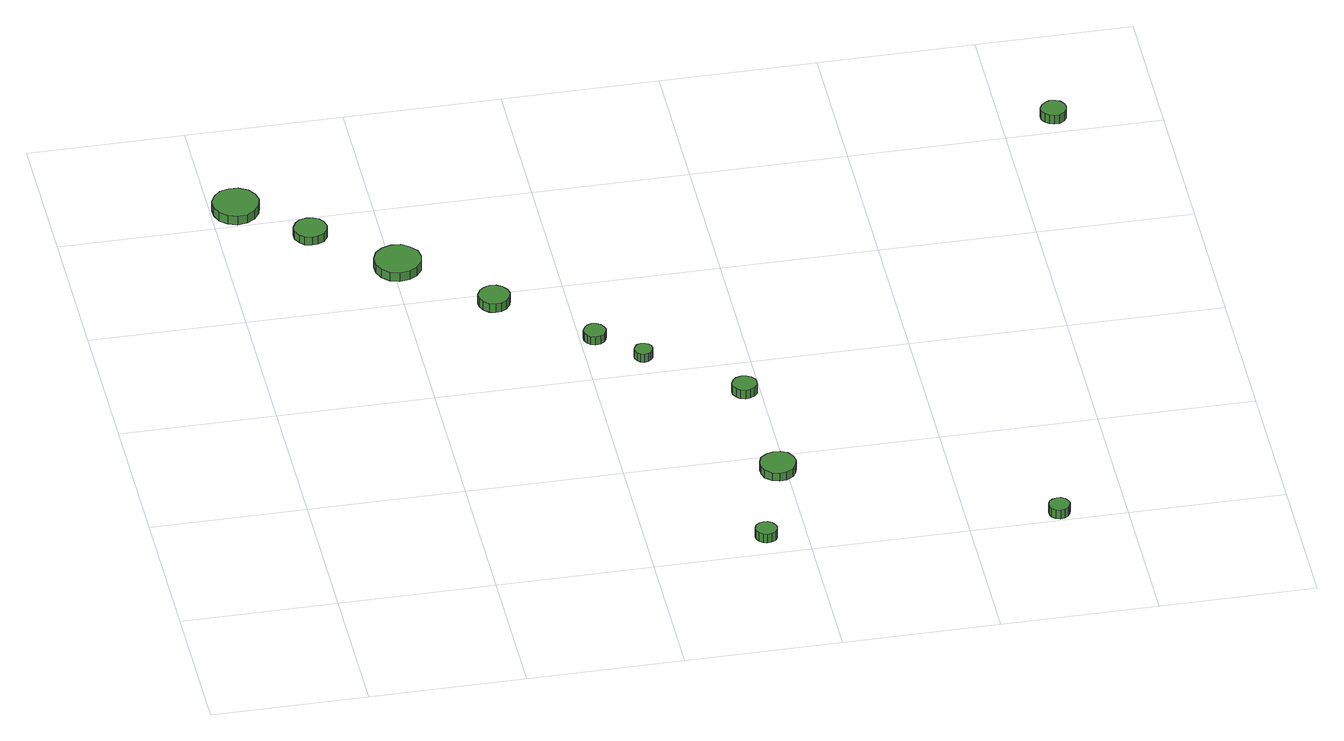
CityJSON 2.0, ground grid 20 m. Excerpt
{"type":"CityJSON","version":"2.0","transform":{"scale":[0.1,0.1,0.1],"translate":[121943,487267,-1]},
"CityObjects":{
"tree1":{"type":"SolitaryVegetationObject","attributes":{"function":"something"},"geometry":[{"type":"MultiSurface","lod":"1","boundaries":[[[0,1,2,3,4,5,6,7,8,9,10,11,12,13,14]],[[15,16,17,18,19,20,21,22,23,24,25,26,27,28,29]],[[0,29,28,1]],[[1,28,27,2]],[[2,27,26,3]],[[3,26,25,4]],[[4,25,24,5]],[[5,24,23,6]],[[6,23,22,7]],[[7,22,21,8]],[[8,21,20,9]],[[9,20,19,10]],[[10,19,18,11]],[[11,18,17,12]],[[12,17,16,13]],[[13,16,15,14]],[[14,15,29,0]]]}]},
"tree2":{"type":"SolitaryVegetationObject","attributes":{"function":"something"},"geometry":[{"type":"MultiSurface","lod":"1","boundaries":[[[30,31,32,33,34,35,36,37,38,39,40,41,42,43,44]],[[45,46,47,48,49,50,51,52,53,54,55,56,57,58,59]],[[30,59,58,31]],[[31,58,57,32]],[[32,57,56,33]],[[33,56,55,34]],[[34,55,54,35]],[[35,54,53,36]],[[36,53,52,37]],[[37,52,51,38]],[[38,51,50,39]],[[39,50,49,40]],[[40,49,48,41]],[[41,48,47,42]],[[42,47,46,43]],[[43,46,45,44]],[[44,45,59,30]]]}]},
"tree3":{"type":"SolitaryVegetationObject","attributes":{"function":"something"},"geometry":[{"type":"MultiSurface","lod":"1","boundaries":[[[60,61,62,63,64,65,66,67,68,69,70,71,72,73,74]],[[75,76,77,78,79,80,81,82,83,84,85,86,87,88,89]],[[60,89,88,61]],[[61,88,87,62]],[[62,87,86,63]],[[63,86,85,64]],[[64,85,84,65]],[[65,84,83,66]],[[66,83,82,67]],[[67,82,81,68]],[[68,81,80,69]],[[69,80,79,70]],[[70,79,78,71]],[[71,78,77,72]],[[72,77,76,73]],[[73,76,75,74]],[[74,75,89,60]]]}]},
"tree4":{"type":"SolitaryVegetationObject","attributes":{"function":"something"},"geometry":[{"type":"MultiSurface","lod":"1","boundaries":[[[90,91,92,93,94,95,96,97,98,99,100,101,102,103,104]],[[105,106,107,108,109,110,111,112,113,114,115,116,117,118,119]],[[90,119,118,91]],[[91,118,117,92]],[[92,117,116,93]],[[93,116,115,94]],[[94,115,114,95]],[[95,114,113,96]],[[96,113,112,97]],[[97,112,111,98]],[[98,111,110,99]],[[99,110,109,100]],[[100,109,108,101]],[[101,108,107,102]],[[102,107,106,103]],[[103,106,105,104]],[[104,105,119,90]]]}]},
"tree5":{"type":"SolitaryVegetationObject","attributes":{"function":"something"},"geometry":[{"type":"MultiSurface","lod":"1","boundaries":[[[120,121,122,123,124,125,126,127,128,129,130,131,132,133,134]],[[135,136,137,138,139,140,141,142,143,144,145,146,147,148,149]],[[120,149,148,121]],[[121,148,147,122]],[[122,147,146,123]],[[123,146,145,124]],[[124,145,144,125]],[[125,144,143,126]],[[126,143,142,127]],[[127,142,141,128]],[[128,141,140,129]],[[129,140,139,130]],[[130,139,138,131]],[[131,138,137,132]],[[132,137,136,133]],[[133,136,135,134]],[[134,135,149,120]]]}]},
"tree6":{"type":"SolitaryVegetationObject","attributes":{"function":"something"},"geometry":[{"type":"MultiSurface","lod":"1","boundaries":[[[150,151,152,153,154,155,156,157,158,159,160,161,162,163,164]],[[165,166,167,168,169,170,171,172,173,174,175,176,177,178,179]],[[150,179,178,151]],[[151,178,177,152]],[[152,177,176,153]],[[153,176,175,154]],[[154,175,174,155]],[[155,174,173,156]],[[156,173,172,157]],[[157,172,171,158]],[[158,171,170,159]],[[159,170,169,160]],[[160,169,168,161]],[[161,168,167,162]],[[162,167,166,163]],[[163,166,165,164]],[[164,165,179,150]]]}]},
"tree7":{"type":"SolitaryVegetationObject","attributes":{"function":"something"},"geometry":[{"type":"MultiSurface","lod":"1","boundaries":[[[180,181,182,183,184,185,186,187,188,189,190,191,192,193,194]],[[195,196,197,198,199,200,201,202,203,204,205,206,207,208,209]],[[180,209,208,181]],[[181,208,207,182]],[[182,207,206,183]],[[183,206,205,184]],[[184,205,204,185]],[[185,204,203,186]],[[186,203,202,187]],[[187,202,201,188]],[[188,201,200,189]],[[189,200,199,190]],[[190,199,198,191]],[[191,198,197,192]],[[192,197,196,193]],[[193,196,195,194]],[[194,195,209,180]]]}]},
"tree8":{"type":"SolitaryVegetationObject","attributes":{"function":"something"},"geometry":[{"type":"MultiSurface","lod":"1","boundaries":[[[210,211,212,213,214,215,216,217,218,219,220,221,222,223,224]],[[225,226,227,228,229,230,231,232,233,234,235,236,237,238,239]],[[210,239,238,211]],[[211,238,237,212]],[[212,237,236,213]],[[213,236,235,214]],[[214,235,234,215]],[[215,234,233,216]],[[216,233,232,217]],[[217,232,231,218]],[[218,231,230,219]],[[219,230,229,220]],[[220,229,228,221]],[[221,228,227,222]],[[222,227,226,223]],[[223,226,225,224]],[[224,225,239,210]]]}]},
"tree9":{"type":"SolitaryVegetationObject","attributes":{"function":"something"},"geometry":[{"type":"MultiSurface","lod":"1","boundaries":[[[240,241,242,243,244,245,246,247,248,249,250,251,252,253,254]],[[255,256,257,258,259,260,261,262,263,264,265,266,267,268,269]],[[240,269,268,241]],[[241,268,267,242]],[[242,267,266,243]],[[243,266,265,244]],[[244,265,264,245]],[[245,264,263,246]],[[246,263,262,247]],[[247,262,261,248]],[[248,261,260,249]],[[249,260,259,250]],[[250,259,258,251]],[[251,258,257,252]],[[252,257,256,253]],[[253,256,255,254]],[[254,255,269,240]]]}]},
"tree10":{"type":"SolitaryVegetationObject","attributes":{"function":"something"},"geometry":[{"type":"MultiSurface","lod":"1","boundaries":[[[270,271,272,273,274,275,276,277,278,279,280,281,282,283,284]],[[285,286,287,288,289,290,291,292,293,294,295,296,297,298,299]],[[270,299,298,271]],[[271,298,297,272]],[[272,297,296,273]],[[273,296,295,274]],[[274,295,294,275]],[[275,294,293,276]],[[276,293,292,277]],[[277,292,291,278]],[[278,291,290,279]],[[279,290,289,280]],[[280,289,288,281]],[[281,288,287,282]],[[282,287,286,283]],[[283,286,285,284]],[[284,285,299,270]]]}]},
"tree11":{"type":"SolitaryVegetationObject","attributes":{"function":"something"},"geometry":[{"type":"MultiSurface","lod":"1","boundaries":[[[300,301,302,303,304,305,306,307,308,309,310,311,312,313,314]],[[315,316,317,318,319,320,321,322,323,324,325,326,327,328,329]],[[300,329,328,301]],[[301,328,327,302]],[[302,327,326,303]],[[303,326,325,304]],[[304,325,324,305]],[[305,324,323,306]],[[306,323,322,307]],[[307,322,321,308]],[[308,321,320,309]],[[309,320,319,310]],[[310,319,318,311]],[[311,318,317,312]],[[312,317,316,313]],[[313,316,315,314]],[[314,315,329,300]]]}]}
},
"vertices":[
[60,824,28],[57,836,28],[50,846,28],[39,852,28],[27,853,28],[15,850,28],[6,841,28],[1,830,28],[1,818,28],[6,806,28],[15,798,28],[27,794,28],[39,795,28],[50,802,28],[57,812,28],[57,812,15],[50,802,15],[39,795,15],[27,794,15],[15,798,15],[6,806,15],[1,818,15],[1,830,15],[6,841,15],[15,850,15],[27,853,15],[39,852,15],[50,846,15],[57,836,15],[60,824,15],
[133,756,26],[131,765,26],[126,772,26],[118,776,26],[110,777,26],[101,775,26],[95,769,26],[91,761,26],[91,752,26],[95,744,26],[101,738,26],[110,736,26],[118,737,26],[126,741,26],[131,748,26],[131,748,14],[126,741,14],[118,737,14],[110,736,14],[101,738,14],[95,744,14],[91,752,14],[91,761,14],[95,769,14],[101,775,14],[110,777,14],[118,776,14],[126,772,14],[131,765,14],[133,756,14],
[235,670,27],[233,682,27],[225,692,27],[215,699,27],[202,700,27],[190,696,27],[181,688,27],[176,676,27],[176,664,27],[181,653,27],[190,644,27],[202,640,27],[215,642,27],[225,648,27],[233,658,27],[233,658,14],[225,648,14],[215,642,14],[202,640,14],[190,644,14],[181,653,14],[176,664,14],[176,676,14],[181,688,14],[190,696,14],[202,700,14],[215,699,14],[225,692,14],[233,682,14],[235,670,14],
[329,575,26],[327,583,26],[322,590,26],[315,594,26],[307,595,26],[299,592,26],[293,587,26],[289,579,26],[289,571,26],[293,563,26],[299,557,26],[307,555,26],[315,556,26],[322,560,26],[327,567,26],[327,567,13],[322,560,13],[315,556,13],[307,555,13],[299,557,13],[293,563,13],[289,571,13],[289,579,13],[293,587,13],[299,592,13],[307,595,13],[315,594,13],[322,590,13],[327,583,13],[329,575,13],
[562,34,23],[561,39,23],[558,44,23],[553,47,23],[547,47,23],[542,46,23],[537,42,23],[535,36,23],[535,31,23],[537,26,23],[542,22,23],[547,20,23],[553,21,23],[558,23,23],[561,28,23],[561,28,10],[558,23,10],[553,21,10],[547,20,10],[542,22,10],[537,26,10],[535,31,10],[535,36,10],[537,42,10],[542,46,10],[547,47,10],[553,47,10],[558,44,10],[561,39,10],[562,34,10],
[432,477,26],[430,483,26],[427,488,26],[422,491,26],[416,492,26],[410,490,26],[406,486,26],[403,480,26],[403,474,26],[406,469,26],[410,465,26],[416,463,26],[422,464,26],[427,467,26],[430,471,26],[430,471,14],[427,467,14],[422,464,14],[416,463,14],[410,465,14],[406,469,14],[403,474,14],[403,480,14],[406,486,14],[410,490,14],[416,492,14],[422,491,14],[427,488,14],[430,483,14],[432,477,14],
[481,428,26],[480,433,26],[477,437,26],[473,439,26],[468,440,26],[463,438,26],[460,435,26],[458,430,26],[458,426,26],[460,421,26],[463,418,26],[468,416,26],[473,417,26],[477,419,26],[480,423,26],[480,423,14],[477,419,14],[473,417,14],[468,416,14],[463,418,14],[460,421,14],[458,426,14],[458,430,14],[460,435,14],[463,438,14],[468,440,14],[473,439,14],[477,437,14],[480,433,14],[481,428,14],
[611,162,26],[609,172,26],[604,180,26],[595,184,26],[586,185,26],[577,182,26],[569,176,26],[566,167,26],[566,158,26],[569,149,26],[577,142,26],[586,139,26],[595,140,26],[604,145,26],[609,153,26],[609,153,14],[604,145,14],[595,140,14],[586,139,14],[577,142,14],[569,149,14],[566,158,14],[566,167,14],[569,176,14],[577,182,14],[586,185,14],[595,184,14],[604,180,14],[609,172,14],[611,162,14],
[594,331,28],[593,337,28],[589,342,28],[583,345,28],[577,346,28],[570,344,28],[566,340,28],[563,334,28],[563,327,28],[566,321,28],[570,317,28],[577,315,28],[583,316,28],[589,319,28],[593,324,28],[593,324,15],[589,319,15],[583,316,15],[577,315,15],[570,317,15],[566,321,15],[563,327,15],[563,334,15],[566,340,15],[570,344,15],[577,346,15],[583,345,15],[589,342,15],[593,337,15],[594,331,15],
[930,17,21],[928,22,21],[925,27,21],[920,30,21],[915,30,21],[909,28,21],[905,25,21],[903,20,21],[903,14,21],[905,9,21],[909,5,21],[915,3,21],[920,4,21],[925,7,21],[928,11,21],[928,11,8],[925,7,8],[920,4,8],[915,3,8],[909,5,8],[905,9,8],[903,14,8],[903,20,8],[905,25,8],[909,28,8],[915,30,8],[920,30,8],[925,27,8],[928,22,8],[930,17,8],
[1081,825,28],[1080,831,28],[1076,837,28],[1070,840,28],[1063,841,28],[1057,838,28],[1052,834,28],[1049,828,28],[1049,821,28],[1052,815,28],[1057,811,28],[1063,809,28],[1070,809,28],[1076,813,28],[1080,818,28],[1080,818,15],[1076,813,15],[1070,809,15],[1063,809,15],[1057,811,15],[1052,815,15],[1049,821,15],[1049,828,15],[1052,834,15],[1057,838,15],[1063,841,15],[1070,840,15],[1076,837,15],[1080,831,15],[1081,825,15]
]}
